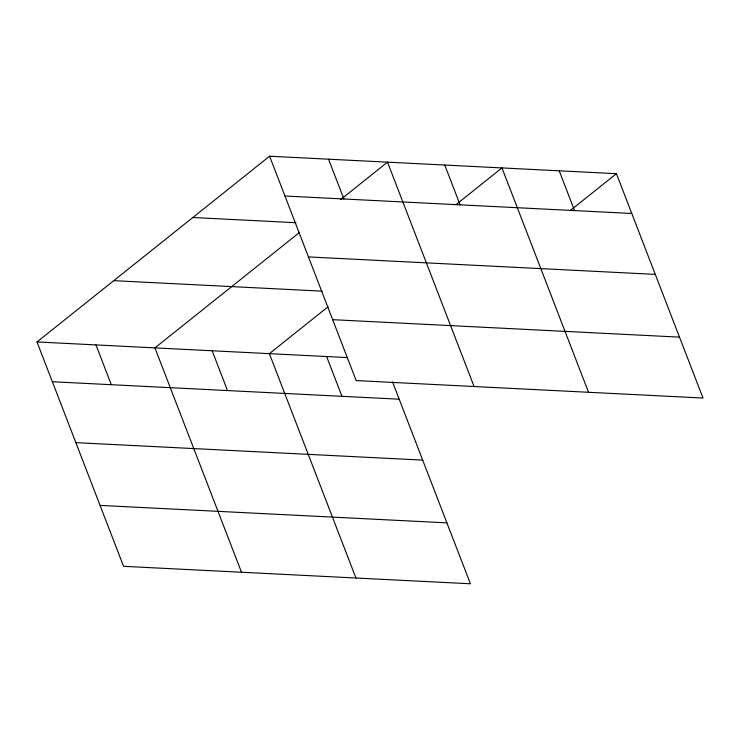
<?xml version="1.0" encoding="UTF-8"?>
<svg xmlns="http://www.w3.org/2000/svg" width="740" height="740" viewBox="0 0 740 740"><rect width="100%" height="100%" fill="white"/><g stroke="black" fill="none" stroke-linecap="round" stroke-linejoin="round"><path stroke-width="1.11" d="M392.552 381.997L470.409 583.777L123.571 566.313L37 341.954L269.591 156.223L616.429 173.687L703 398.046L356.162 380.582L269.591 156.223M299.08 232.786L154.928 347.893L241.499 572.251M340.557 199.661L387.51 162.162L474.09 386.521M328.079 306.786L269.379 353.655L355.949 578.014M455.923 204.703L501.97 167.924L588.541 392.283M570.374 210.465L616.429 173.687M284.946 196.017L631.784 213.481M192.835 217.514L296.019 222.712M308.441 256.919L655.279 274.383M113.757 280.664L322.104 291.153M332.658 319.68L679.496 337.135M37 341.954L347.208 357.568M52.355 381.738L399.193 399.202M75.859 442.65L422.697 460.114M100.067 505.401L446.904 522.865M559.199 170.811L574.554 210.595M444.74 165.048L460.095 204.832M328.551 159.192L343.906 198.986M326.608 356.532L341.963 396.325M212.158 350.769L227.504 390.563M95.96 344.923L111.315 384.707"/></g></svg>
